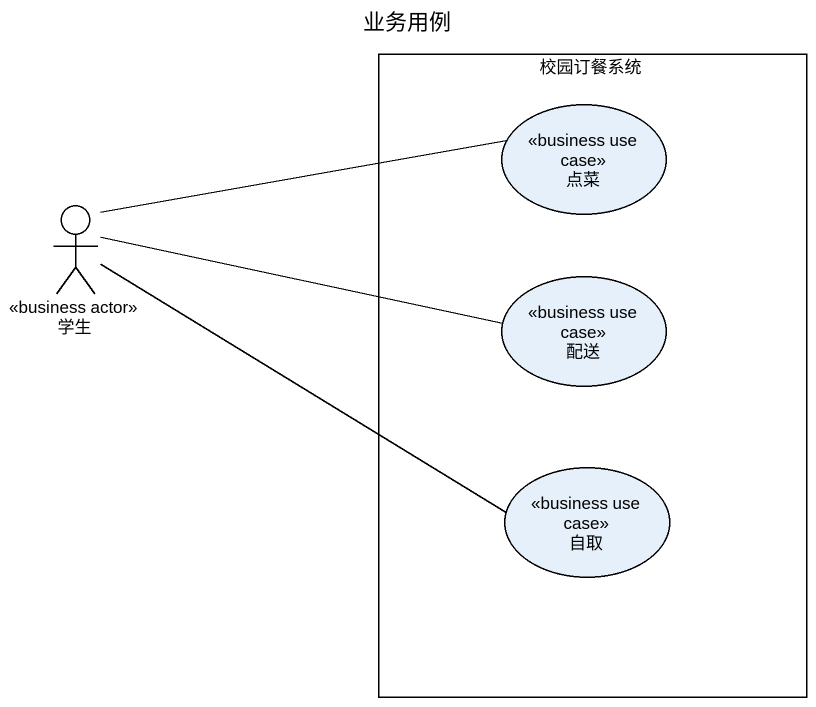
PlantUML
@startuml
title 业务用例
rectangle 校园订餐系统 {
  usecase 点菜 <<business use case>>
  usecase 配送 <<business use case>>
  usecase 自取 <<business use case>>
}
actor 学生 <<business actor>>
学生 -right- 点菜
学生 -right- 配送
学生 -right- 自取
@enduml
